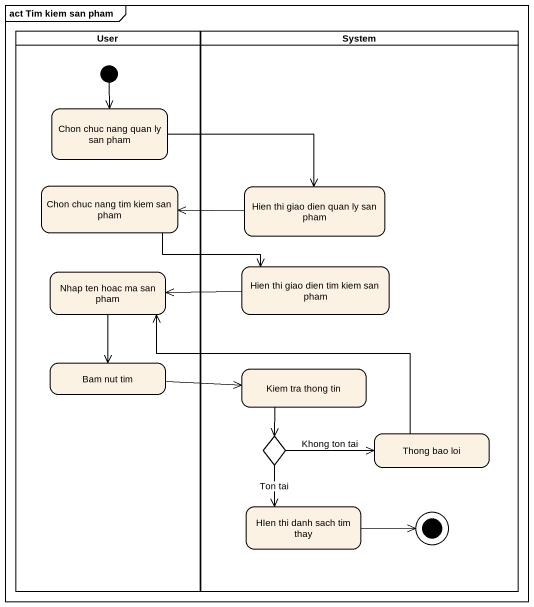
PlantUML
@startuml
mainframe act Tim kiem san pham
hide empty description
state User <<partition>> {
  state "Chon chuc nang quan ly san pham" as Chon_chuc_nang_quan_ly_san
  state "Chon chuc nang tim kiem san pham" as Chon_chuc_nang_tim_kiem_san
  state "Nhap ten hoac ma san pham" as Nhap_ten_hoac_ma_san_pham
  state "Bam nut tim" as Bam_nut_tim
  [*] --> Chon_chuc_nang_quan_ly_san
}
state System <<partition>> {
  state "Hien thi giao dien quan ly san pham" as Hien_thi_giao_dien_quan_ly
  state "Hien thi giao dien tim kiem san pham" as Hien_thi_giao_dien_tim_kiem
  state "Kiem tra thong tin" as Kiem_tra_thong_tin
  state choice1 <<choice>>
  state "Thong bao loi" as Thong_bao_loi
  state "HIen thi danh sach tim thay" as HIen_thi_danh_sach_tim_thay
  HIen_thi_danh_sach_tim_thay -right-> [*]
}
Chon_chuc_nang_quan_ly_san -right-> Hien_thi_giao_dien_quan_ly
Chon_chuc_nang_tim_kiem_san -right-> Hien_thi_giao_dien_tim_kiem
Hien_thi_giao_dien_quan_ly -left-> Chon_chuc_nang_tim_kiem_san
Nhap_ten_hoac_ma_san_pham --> Bam_nut_tim
Hien_thi_giao_dien_tim_kiem -left-> Nhap_ten_hoac_ma_san_pham
Bam_nut_tim -right-> Kiem_tra_thong_tin
Kiem_tra_thong_tin --> choice1
choice1 -right-> Thong_bao_loi : Khong ton tai
choice1 --> HIen_thi_danh_sach_tim_thay : Ton tai
Thong_bao_loi -left-> Nhap_ten_hoac_ma_san_pham
@enduml
